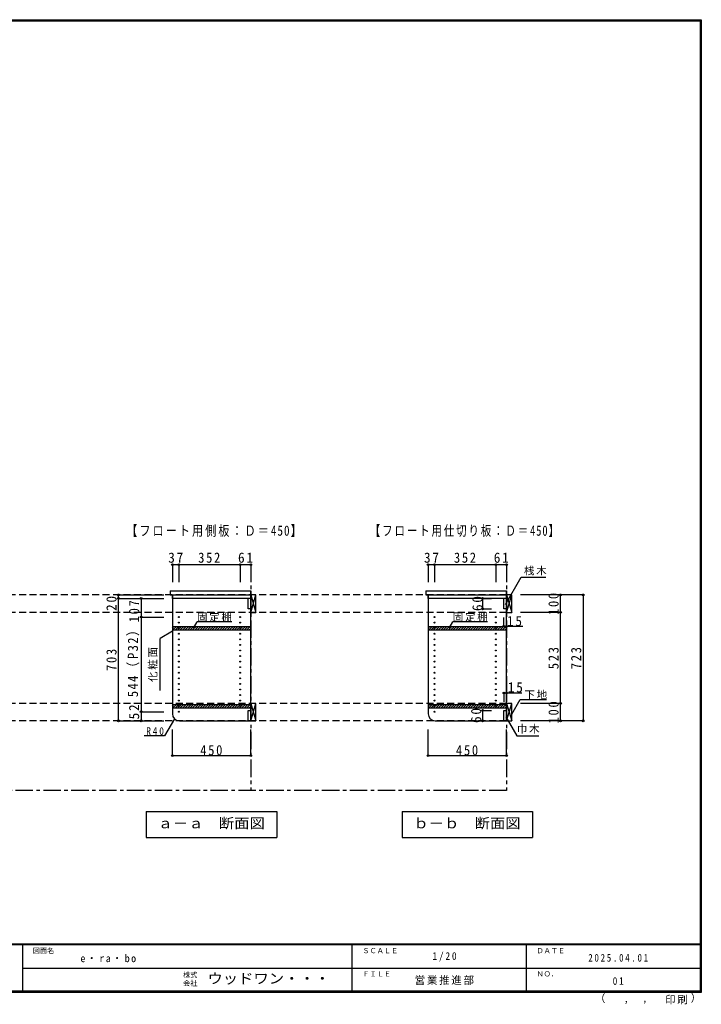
# Model space of a CAD drawing. Units: millimetres at full size, sheet at 1:20; some dimension numbers follow another scale. Extents: x -3922 to 3878, y -2932 to 2722.
# Drawn here: x -37 to 3878, y -2932 to 2722 of the extents above; entities that cross this region are included whole.
import ezdxf
from ezdxf.enums import TextEntityAlignment as Align

# ---------------------------------------------------------------- set-up
doc = ezdxf.new("R2010")
doc.units = ezdxf.units.MM
doc.header["$LTSCALE"] = 20
doc.header["$PDMODE"] = 32
doc.header["$PDSIZE"] = 10
doc.linetypes.add('CHAIN1', pattern=[8, 5, -1, 1, -1])
doc.linetypes.add('DASHED2', pattern=[3, 2, -1])
for name, color, linetype in [('0-2_本体', 2, 'Continuous'), ('0-3_固定棚', 2, 'Continuous'), ('0-5', 4, 'Continuous'), ('0-7_桟木・巾木', 2, 'Continuous'), ('0-8_引き出し', 3, 'Continuous'), ('0-9_他ｱｲﾃﾑ', 2, 'Continuous'), ('0-A_文字', 7, 'Continuous'), ('0-B_寸法', 4, 'Continuous'), ('0-C_ハッチ', 4, 'Continuous'), ('F-1_枠', 6, 'Continuous'), ('F-A_文字', 7, 'Continuous')]:
    doc.layers.add(name, color=color, linetype=linetype)
doc.styles.add('ＭＳ ゴシック', font='')
doc.styles.get('ＭＳ ゴシック').set_extended_font_data('MS Gothic')

msp = doc.modelspace()

# ---------------------------------------------------------------- linework, layer by layer
at = {"layer": '0-2_本体'}
for p, q in [((826.78, -581.27), (1289.78, -581.27)), ((839.78, -601.27), (839.78, -581.27)), ((1289.78, -601.27), (839.78, -601.27)), ((1289.78, -581.27), (1289.78, -601.27)), ((2295.98, -581.27), (2758.98, -581.27)), ((2308.98, -601.27), (2308.98, -581.27)), ((2758.98, -601.27), (2308.98, -601.27)), ((2758.98, -581.27), (2758.98, -601.27))]:
    msp.add_line(p, q, dxfattribs=at)
at = {"layer": '0-3_固定棚'}
for p, q in [((839.78, -762.27), (839.78, -782.27)), ((839.78, -762.27), (1289.78, -762.27)), ((839.78, -782.27), (1289.78, -782.27)), ((1289.78, -762.27), (1289.78, -782.27)), ((2308.98, -762.27), (2308.98, -782.27)), ((2308.98, -762.27), (2758.98, -762.27)), ((2308.98, -782.27), (2758.98, -782.27)), ((2758.98, -762.27), (2758.98, -782.27)), ((839.78, -1210.27), (839.78, -1230.27)), ((839.78, -1210.27), (1289.78, -1210.27)), ((839.78, -1230.27), (1289.78, -1230.27)), ((1289.78, -1210.27), (1289.78, -1230.27)), ((2308.98, -1210.27), (2308.98, -1230.27)), ((2308.98, -1210.27), (2758.98, -1210.27)), ((2308.98, -1230.27), (2758.98, -1230.27)), ((2758.98, -1210.27), (2758.98, -1230.27))]:
    msp.add_line(p, q, dxfattribs=at)
at = {"layer": '0-5', "color": 3}
for p, q in [((1289.78, -1304.27), (1289.78, -557.27)), ((2758.98, -1304.27), (2758.98, -557.27)), ((839.78, -581.27), (839.78, -1264.27)), ((1289.78, -601.27), (839.78, -601.27)), ((2308.98, -581.27), (2308.98, -1264.27)), ((2758.98, -601.27), (2308.98, -601.27)), ((879.78, -1304.27), (1289.78, -1304.27)), ((2348.98, -1304.27), (2758.98, -1304.27))]:
    msp.add_line(p, q, dxfattribs=at)
at = {"layer": '0-5'}
for centre in [(876.78, -708.27), (1228.78, -708.27), (2345.98, -708.27), (2697.98, -708.27), (876.78, -740.27), (876.78, -772.27), (1228.78, -740.27), (1228.78, -772.27), (2345.98, -740.27), (2345.98, -772.27), (2697.98, -740.27), (2697.98, -772.27), (876.78, -804.27), (876.78, -836.27), (1228.78, -804.27), (1228.78, -836.27), (2345.98, -804.27), (2345.98, -836.27), (2697.98, -804.27), (2697.98, -836.27), (876.78, -868.27), (876.78, -900.27), (1228.78, -868.27), (1228.78, -900.27), (2345.98, -868.27), (2345.98, -900.27), (2697.98, -868.27), (2697.98, -900.27), (876.78, -932.27), (1228.78, -932.27), (2345.98, -932.27), (2697.98, -932.27), (876.78, -964.27), (876.78, -996.27), (1228.78, -964.27), (1228.78, -996.27), (2345.98, -964.27), (2345.98, -996.27), (2697.98, -964.27), (2697.98, -996.27), (876.78, -1028.27), (876.78, -1060.27), (1228.78, -1028.27), (1228.78, -1060.27), (2345.98, -1028.27), (2345.98, -1060.27), (2697.98, -1028.27), (2697.98, -1060.27), (876.78, -1092.27), (876.78, -1124.27), (1228.78, -1092.27), (1228.78, -1124.27), (2345.98, -1092.27), (2345.98, -1124.27), (2697.98, -1092.27), (2697.98, -1124.27), (876.78, -1156.27), (876.78, -1188.27), (1228.78, -1156.27), (1228.78, -1188.27), (2345.98, -1156.27), (2345.98, -1188.27), (2697.98, -1156.27), (2697.98, -1188.27), (876.78, -1220.27), (1228.78, -1220.27), (2345.98, -1220.27), (2697.98, -1220.27), (876.78, -1252.27), (2345.98, -1252.27)]:
    msp.add_circle(centre, 2.5, dxfattribs=at)
at = {"layer": '0-5', "color": 3}
for centre in [(879.78, -1264.27), (2348.98, -1264.27)]:
    msp.add_arc(centre, 40, 180, 270, dxfattribs=at)
at = {"layer": '0-7_桟木・巾木'}
for p, q in [((1289.78, -601.27), (1274.78, -601.27)), ((1274.78, -661.27), (1274.78, -601.27)), ((1289.78, -601.27), (1289.78, -642.27)), ((2758.98, -601.27), (2743.98, -601.27)), ((2743.98, -661.27), (2743.98, -601.27)), ((2758.98, -601.27), (2758.98, -642.27)), ((1274.78, -1244.27), (1289.78, -1244.27)), ((1289.78, -1244.27), (1289.78, -1304.27)), ((2743.98, -1244.27), (2758.98, -1244.27)), ((2758.98, -1244.27), (2758.98, -1304.27))]:
    msp.add_line(p, q, dxfattribs=at)
for points in [[(1289.78, -661.27), (1278.29, -661.27), (1274.78, -661.27)], [(2758.98, -661.27), (2747.48, -661.27), (2743.98, -661.27)], [(1289.78, -1304.27), (1274.78, -1304.27), (1274.78, -1244.27)], [(2758.98, -1304.27), (2743.98, -1304.27), (2743.98, -1244.27)]]:
    msp.add_lwpolyline(points, dxfattribs=at)
at = {"layer": '0-8_引き出し'}
for p, q in [((1289.78, -581.27), (1289.78, -681.27)), ((1319.78, -581.27), (1289.78, -581.27)), ((1319.78, -681.27), (1319.78, -581.27)), ((2758.98, -581.27), (2758.98, -681.27)), ((2788.98, -581.27), (2758.98, -581.27)), ((2788.98, -681.27), (2788.98, -581.27)), ((1289.78, -681.27), (1319.78, -681.27)), ((2758.98, -681.27), (2788.98, -681.27)), ((1289.78, -1204.27), (1289.78, -1304.27)), ((1319.78, -1204.27), (1289.78, -1204.27)), ((1319.78, -1304.27), (1319.78, -1204.27)), ((2758.98, -1204.27), (2758.98, -1304.27)), ((2788.98, -1204.27), (2758.98, -1204.27)), ((2788.98, -1304.27), (2788.98, -1204.27)), ((1289.78, -1304.27), (1319.78, -1304.27)), ((2758.98, -1304.27), (2788.98, -1304.27))]:
    msp.add_line(p, q, dxfattribs=at)
at = {"layer": '0-8_引き出し', "color": 7}
for p, q in [((1289.78, -681.27), (1319.78, -581.27)), ((1289.78, -581.27), (1319.78, -681.27)), ((2758.98, -681.27), (2788.98, -581.27)), ((2758.98, -581.27), (2788.98, -681.27)), ((1289.78, -1304.27), (1319.78, -1204.27)), ((1289.78, -1204.27), (1319.78, -1304.27)), ((2758.98, -1304.27), (2788.98, -1204.27)), ((2758.98, -1204.27), (2788.98, -1304.27))]:
    msp.add_line(p, q, dxfattribs=at)
at = {"layer": '0-9_他ｱｲﾃﾑ'}
for p, q in [((826.78, -557.27), (826.78, -581.27)), ((826.78, -557.27), (1289.78, -557.27)), ((1289.78, -557.27), (1289.78, -581.27)), ((2295.98, -557.27), (2295.98, -581.27)), ((2295.98, -557.27), (2758.98, -557.27)), ((2758.98, -557.27), (2758.98, -581.27))]:
    msp.add_line(p, q, dxfattribs=at)
at = {"layer": '0-A_文字', "linetype": 'CHAIN1'}
for p, q in [((1289.78, -407.27), (1289.78, -1704.27)), ((2758.98, -407.27), (2758.98, -1704.27)), ((2758.98, -1704.27), (-2203.06, -1704.27))]:
    msp.add_line(p, q, dxfattribs=at)
at = {"layer": '0-A_文字'}
for p, q in [((839.78, -790.34), (769.78, -830.75)), ((960.65, -771.33), (981.13, -735.87)), ((1181.13, -735.87), (981.13, -735.87)), ((2429.85, -771.33), (2450.32, -735.87)), ((2650.32, -735.87), (2450.32, -735.87)), ((769.78, -1130.75), (769.78, -830.75)), ((2788.98, -1265.95), (2837.75, -1181.48)), ((2837.75, -1181.48), (2988.28, -1181.48)), ((689.78, -1824.27), (689.78, -1974.27)), ((689.78, -1824.27), (1439.78, -1824.27)), ((1439.78, -1824.27), (1439.78, -1974.27)), ((2158.98, -1824.27), (2158.98, -1974.27)), ((2158.98, -1824.27), (2908.98, -1824.27)), ((2908.98, -1824.27), (2908.98, -1974.27)), ((689.78, -1974.27), (1439.78, -1974.27)), ((2158.98, -1974.27), (2908.98, -1974.27))]:
    msp.add_line(p, q, dxfattribs=at)
for points in [[(2752.31, -636.73), (2843.18, -479.33), (2985.41, -479.33)], [(850.93, -1291.98), (794.29, -1390.08), (677.23, -1390.08)], [(2755.17, -1280.54), (2818.42, -1390.08), (2944.44, -1390.08)]]:
    msp.add_lwpolyline(points, dxfattribs=at)
at = {"layer": '0-B_寸法'}
for p, q in [((839.78, -407.27), (876.78, -407.27)), ((839.78, -407.27), (839.78, -507.27)), ((876.78, -407.27), (876.78, -507.27)), ((876.78, -407.27), (1228.78, -407.27)), ((1228.78, -407.27), (1228.78, -507.27)), ((1228.78, -407.27), (1289.78, -407.27)), ((1289.78, -407.27), (1289.78, -507.27)), ((2308.98, -407.27), (2345.98, -407.27)), ((2308.98, -407.27), (2308.98, -507.27)), ((2345.98, -407.27), (2345.98, -507.27)), ((2345.98, -407.27), (2697.98, -407.27)), ((2697.98, -407.27), (2697.98, -507.27)), ((2697.98, -407.27), (2758.98, -407.27)), ((2758.98, -407.27), (2758.98, -507.27)), ((529.78, -601.27), (529.78, -581.27)), ((529.78, -581.27), (789.78, -581.27)), ((529.78, -1304.27), (529.78, -601.27)), ((529.78, -601.27), (789.78, -601.27)), ((659.78, -601.27), (789.78, -601.27)), ((659.78, -601.27), (659.78, -708.27)), ((2621.98, -601.27), (2621.98, -661.27)), ((2621.98, -601.27), (2671.98, -601.27)), ((3068.98, -581.27), (2838.98, -581.27)), ((3068.98, -681.27), (3068.98, -581.27)), ((3198.98, -581.27), (3068.98, -581.27)), ((3198.98, -581.27), (3198.98, -1304.27)), ((2621.98, -661.27), (2671.98, -661.27)), ((659.78, -708.27), (789.78, -708.27)), ((659.78, -708.27), (659.78, -1252.27)), ((2743.98, -761.27), (2743.98, -711.27)), ((2758.98, -761.27), (2758.98, -711.27)), ((3068.98, -681.27), (2838.98, -681.27)), ((3068.98, -1204.27), (3068.98, -681.27)), ((2743.98, -761.27), (2853.42, -761.27)), ((2743.98, -1144.27), (2743.98, -1194.27)), ((2743.98, -1144.27), (2847.44, -1144.27)), ((2758.98, -1144.27), (2758.98, -1194.27)), ((3068.98, -1204.27), (2838.98, -1204.27)), ((3068.98, -1304.27), (3068.98, -1204.27)), ((659.78, -1252.27), (789.78, -1252.27)), ((659.78, -1252.27), (659.78, -1304.27)), ((2621.98, -1244.27), (2621.98, -1304.27)), ((2621.98, -1244.27), (2671.98, -1244.27)), ((529.78, -1304.27), (789.78, -1304.27)), ((659.78, -1304.27), (789.78, -1304.27)), ((839.78, -1504.27), (839.78, -1354.27)), ((1289.78, -1504.27), (1289.78, -1354.27)), ((2308.98, -1504.27), (2308.98, -1354.27)), ((2621.98, -1304.27), (2671.98, -1304.27)), ((2758.98, -1504.27), (2758.98, -1354.27)), ((3068.98, -1304.27), (2838.98, -1304.27)), ((3198.98, -1304.27), (3068.98, -1304.27)), ((839.78, -1504.27), (1289.78, -1504.27)), ((2308.98, -1504.27), (2758.98, -1504.27))]:
    msp.add_line(p, q, dxfattribs=at)
at = {"layer": '0-B_寸法', "linetype": 'DASHED2'}
for p, q in [((2758.98, -581.27), (-2203.06, -581.27)), ((2758.98, -681.27), (-2203.06, -681.27)), ((2758.98, -1204.27), (-2203.06, -1204.27)), ((2758.98, -1304.27), (-2203.06, -1304.27))]:
    msp.add_line(p, q, dxfattribs=at)
at = {"layer": '0-B_寸法', "color": 7}
for p in [(839.78, -407.27), (876.78, -407.27), (1228.78, -407.27), (1289.78, -407.27), (2308.98, -407.27), (2345.98, -407.27), (2697.98, -407.27), (2758.98, -407.27), (529.78, -581.27), (529.78, -601.27), (659.78, -601.27), (2621.98, -601.27), (3068.98, -581.27), (3198.98, -581.27), (2621.98, -661.27), (3068.98, -681.27), (659.78, -708.27), (2743.98, -761.27), (2758.98, -761.27), (2743.98, -1144.27), (2758.98, -1144.27), (2621.98, -1244.27), (3068.98, -1204.27), (529.78, -1304.27), (659.78, -1252.27), (659.78, -1304.27), (2621.98, -1304.27), (3068.98, -1304.27), (3198.98, -1304.27), (839.78, -1504.27), (1289.78, -1504.27), (2308.98, -1504.27), (2758.98, -1504.27)]:
    msp.add_point(p, dxfattribs=at)
at = {"layer": '0-C_ハッチ'}
for p, q in [((839.78, -771.22), (848.73, -762.27)), ((842.87, -782.27), (862.87, -762.27)), ((857.01, -782.27), (877.01, -762.27)), ((871.16, -782.27), (891.16, -762.27)), ((885.3, -782.27), (905.3, -762.27)), ((899.44, -782.27), (919.44, -762.27)), ((913.58, -782.27), (933.58, -762.27)), ((927.72, -782.27), (947.72, -762.27)), ((941.87, -782.27), (961.87, -762.27)), ((956.01, -782.27), (976.01, -762.27)), ((970.15, -782.27), (990.15, -762.27)), ((984.29, -782.27), (1004.29, -762.27)), ((998.44, -782.27), (1018.44, -762.27)), ((1012.58, -782.27), (1032.58, -762.27)), ((1026.72, -782.27), (1046.72, -762.27)), ((1040.86, -782.27), (1060.86, -762.27)), ((1055, -782.27), (1075, -762.27)), ((1069.15, -782.27), (1089.15, -762.27)), ((1083.29, -782.27), (1103.29, -762.27)), ((1097.43, -782.27), (1117.43, -762.27)), ((1111.57, -782.27), (1131.57, -762.27)), ((1125.71, -782.27), (1145.71, -762.27)), ((1139.86, -782.27), (1159.86, -762.27)), ((1154, -782.27), (1174, -762.27)), ((1168.14, -782.27), (1188.14, -762.27)), ((1182.28, -782.27), (1202.28, -762.27)), ((1196.43, -782.27), (1216.43, -762.27)), ((1210.57, -782.27), (1230.57, -762.27)), ((1224.71, -782.27), (1244.71, -762.27)), ((1238.85, -782.27), (1258.85, -762.27)), ((1252.99, -782.27), (1272.99, -762.27)), ((1267.14, -782.27), (1287.14, -762.27)), ((1281.28, -782.27), (1289.78, -773.76)), ((2308.98, -771.22), (2317.93, -762.27)), ((2312.07, -782.27), (2332.07, -762.27)), ((2326.21, -782.27), (2346.21, -762.27)), ((2340.35, -782.27), (2360.35, -762.27)), ((2354.5, -782.27), (2374.5, -762.27)), ((2368.64, -782.27), (2388.64, -762.27)), ((2382.78, -782.27), (2402.78, -762.27)), ((2396.92, -782.27), (2416.92, -762.27)), ((2411.06, -782.27), (2431.06, -762.27)), ((2425.21, -782.27), (2445.21, -762.27)), ((2439.35, -782.27), (2459.35, -762.27)), ((2453.49, -782.27), (2473.49, -762.27)), ((2467.63, -782.27), (2487.63, -762.27)), ((2481.77, -782.27), (2501.77, -762.27)), ((2495.92, -782.27), (2515.92, -762.27)), ((2510.06, -782.27), (2530.06, -762.27)), ((2524.2, -782.27), (2544.2, -762.27)), ((2538.34, -782.27), (2558.34, -762.27)), ((2552.49, -782.27), (2572.49, -762.27)), ((2566.63, -782.27), (2586.63, -762.27)), ((2580.77, -782.27), (2600.77, -762.27)), ((2594.91, -782.27), (2614.91, -762.27)), ((2609.05, -782.27), (2629.05, -762.27)), ((2623.2, -782.27), (2643.2, -762.27)), ((2637.34, -782.27), (2657.34, -762.27)), ((2651.48, -782.27), (2671.48, -762.27)), ((2665.62, -782.27), (2685.62, -762.27)), ((2679.76, -782.27), (2699.76, -762.27)), ((2693.91, -782.27), (2713.91, -762.27)), ((2708.05, -782.27), (2728.05, -762.27)), ((2722.19, -782.27), (2742.19, -762.27)), ((2736.33, -782.27), (2756.33, -762.27)), ((2750.48, -782.27), (2758.98, -773.76)), ((839.78, -1219.22), (848.73, -1210.27)), ((842.87, -1230.27), (862.87, -1210.27)), ((857.01, -1230.27), (877.01, -1210.27)), ((871.16, -1230.27), (891.16, -1210.27)), ((885.3, -1230.27), (905.3, -1210.27)), ((899.44, -1230.27), (919.44, -1210.27)), ((913.58, -1230.27), (933.58, -1210.27)), ((927.72, -1230.27), (947.72, -1210.27)), ((941.87, -1230.27), (961.87, -1210.27)), ((956.01, -1230.27), (976.01, -1210.27)), ((970.15, -1230.27), (990.15, -1210.27)), ((984.29, -1230.27), (1004.29, -1210.27)), ((998.44, -1230.27), (1018.44, -1210.27)), ((1012.58, -1230.27), (1032.58, -1210.27)), ((1026.72, -1230.27), (1046.72, -1210.27)), ((1040.86, -1230.27), (1060.86, -1210.27)), ((1055, -1230.27), (1075, -1210.27)), ((1069.15, -1230.27), (1089.15, -1210.27)), ((1083.29, -1230.27), (1103.29, -1210.27)), ((1097.43, -1230.27), (1117.43, -1210.27)), ((1111.57, -1230.27), (1131.57, -1210.27)), ((1125.71, -1230.27), (1145.71, -1210.27)), ((1139.86, -1230.27), (1159.86, -1210.27)), ((1154, -1230.27), (1174, -1210.27)), ((1168.14, -1230.27), (1188.14, -1210.27)), ((1182.28, -1230.27), (1202.28, -1210.27)), ((1196.43, -1230.27), (1216.43, -1210.27)), ((1210.57, -1230.27), (1230.57, -1210.27)), ((1224.71, -1230.27), (1244.71, -1210.27)), ((1238.85, -1230.27), (1258.85, -1210.27)), ((1252.99, -1230.27), (1272.99, -1210.27)), ((1267.14, -1230.27), (1287.14, -1210.27)), ((1281.28, -1230.27), (1289.78, -1221.76)), ((2308.98, -1219.22), (2317.93, -1210.27)), ((2312.07, -1230.27), (2332.07, -1210.27)), ((2326.21, -1230.27), (2346.21, -1210.27)), ((2340.35, -1230.27), (2360.35, -1210.27)), ((2354.5, -1230.27), (2374.5, -1210.27)), ((2368.64, -1230.27), (2388.64, -1210.27)), ((2382.78, -1230.27), (2402.78, -1210.27)), ((2396.92, -1230.27), (2416.92, -1210.27)), ((2411.06, -1230.27), (2431.06, -1210.27)), ((2425.21, -1230.27), (2445.21, -1210.27)), ((2439.35, -1230.27), (2459.35, -1210.27)), ((2453.49, -1230.27), (2473.49, -1210.27)), ((2467.63, -1230.27), (2487.63, -1210.27)), ((2481.77, -1230.27), (2501.77, -1210.27)), ((2495.92, -1230.27), (2515.92, -1210.27)), ((2510.06, -1230.27), (2530.06, -1210.27)), ((2524.2, -1230.27), (2544.2, -1210.27)), ((2538.34, -1230.27), (2558.34, -1210.27)), ((2552.49, -1230.27), (2572.49, -1210.27)), ((2566.63, -1230.27), (2586.63, -1210.27)), ((2580.77, -1230.27), (2600.77, -1210.27)), ((2594.91, -1230.27), (2614.91, -1210.27)), ((2609.05, -1230.27), (2629.05, -1210.27)), ((2623.2, -1230.27), (2643.2, -1210.27)), ((2637.34, -1230.27), (2657.34, -1210.27)), ((2651.48, -1230.27), (2671.48, -1210.27)), ((2665.62, -1230.27), (2685.62, -1210.27)), ((2679.76, -1230.27), (2699.76, -1210.27)), ((2693.91, -1230.27), (2713.91, -1210.27)), ((2708.05, -1230.27), (2728.05, -1210.27)), ((2722.19, -1230.27), (2742.19, -1210.27)), ((2736.33, -1230.27), (2756.33, -1210.27)), ((2750.48, -1230.27), (2758.98, -1221.76))]:
    msp.add_line(p, q, dxfattribs=at)
at = {"layer": 'F-1_枠'}
for p, q in [((-3922.03, 2722.29), (3877.97, 2722.29)), ((-3922.03, 2718.96), (3877.97, 2718.96)), ((-3922.03, 2715.63), (3877.97, 2715.63)), ((3871.3, 2722.29), (3871.3, -2864.37)), ((3874.63, 2722.29), (3874.63, -2864.37)), ((3877.97, 2722.29), (3877.97, -2864.37)), ((3877.97, -2587.71), (-3922.03, -2587.71)), ((3877.97, -2591.04), (-3922.03, -2591.04)), ((-22.03, -2591.04), (-22.03, -2857.71)), ((1871.3, -2591.04), (1871.3, -2857.71)), ((2871.3, -2591.04), (2871.3, -2857.71)), ((-22.03, -2724.37), (3871.3, -2724.38)), ((3877.97, -2857.71), (-3922.03, -2857.71)), ((3877.97, -2861.04), (-3922.03, -2861.04)), ((3877.97, -2864.37), (-3922.03, -2864.37))]:
    msp.add_line(p, q, dxfattribs=at)

# ---------------------------------------------------------------- texts
at = {"layer": '0-A_文字', "style": 'ＭＳ ゴシック', "width": 1.1}
for s, p in [('ａ－ａ\u3000断面図', (754.78, -1939.27)), ('ｂ－ｂ\u3000断面図', (2223.98, -1939.27))]:
    msp.add_text(s, height=58.65, dxfattribs=at).set_placement(p, align=Align.BOTTOM_LEFT)
at = {"layer": '0-A_文字', "attachment_point": 7, "style": 'ＭＳ ゴシック'}
for s, insert, char_height in [('\\T1.18;\\W0.8;【フロート用側板：Ｄ＝450】', (574.78, -248.27), 58.65), ('\\T1.18;\\W0.75;【フロート用仕切り板：Ｄ＝450】', (1973.98, -248.27), 58.65), ('\\T1.17;桟木', (2859.39, -469.12), 43.99), ('\\T1.17;固定棚', (981.13, -735.87), 43.99), ('\\T1.17;固定棚', (2450.32, -735.87), 43.99), ('\\T1.17;下地', (2862.25, -1181.48), 43.99), ('\\T1.38;\\W0.9;R40', (689.78, -1385.95), 43.99), ('\\T1.17;巾木', (2818.42, -1378.14), 43.99)]:
    msp.add_mtext(s, dxfattribs=dict(at, insert=insert, char_height=char_height))
at = {"layer": '0-A_文字', "insert": (754.78, -1080.75), "char_height": 43.99, "attachment_point": 7, "rotation": 90, "style": 'ＭＳ ゴシック'}
msp.add_mtext('\\T1.17;化粧面', dxfattribs=at)
at = {"layer": '0-B_寸法', "color": 7, "char_height": 58.65, "attachment_point": 7, "style": 'ＭＳ ゴシック'}
for s, insert in [('\\T1.27;\\W0.95;37', (815.78, -397.27)), ('\\T1.27;\\W0.9;352', (987.78, -397.27)), ('\\T1.27;\\W0.95;61', (1216.78, -397.27)), ('\\T1.27;\\W0.95;37', (2284.98, -397.27)), ('\\T1.27;\\W0.9;352', (2456.98, -397.27)), ('\\T1.27;\\W0.95;61', (2685.98, -397.27)), ('\\T1.27;\\W0.95;15', (2761.87, -761.27)), ('\\T1.27;\\W0.95;15', (2766.89, -1141.8)), ('\\T1.27;\\W0.9;450', (999.78, -1503.06)), ('\\T1.27;\\W0.9;450', (2468.98, -1503.06))]:
    msp.add_mtext(s, dxfattribs=dict(at, insert=insert))
at = {"layer": '0-B_寸法', "color": 7, "char_height": 58.65, "attachment_point": 7, "rotation": 90, "style": 'ＭＳ ゴシック'}
for s, insert in [('\\T1.27;\\W0.95;20', (519.78, -673.17)), ('\\T1.27;\\W0.9;107', (649.78, -738.58)), ('\\T1.27;\\W0.95;60', (2621.98, -673.77)), ('\\T1.27;\\W0.9;100', (3058.98, -696.27)), ('\\T1.22;\\W0.9;544（P32）', (649.78, -1168.4)), ('\\T1.27;\\W0.9;703', (519.78, -1017.77)), ('\\T1.27;\\W0.9;523', (3058.98, -1007.77)), ('\\T1.27;\\W0.9;723', (3188.98, -1007.77)), ('\\T1.27;\\W0.95;52', (649.78, -1296)), ('\\T1.27;\\W0.95;60', (2614.37, -1316.77)), ('\\T1.27;\\W0.9;100', (3058.98, -1319.27))]:
    msp.add_mtext(s, dxfattribs=dict(at, insert=insert))
at = {"layer": 'F-A_文字', "style": 'ＭＳ ゴシック'}
for s, height, p in [('図面名', 29.33, (37.97, -2647.71)), ('ＳＣＡＬＥ', 29.33, (1931.3, -2647.71)), ('ＤＡＴＥ', 29.33, (2931.3, -2647.71)), ('株式', 29.33, (901.3, -2787.04)), ('ＦＩＬＥ', 29.33, (1931.3, -2781.04)), ('ＮＯ．', 29.33, (2931.3, -2781.04)), ('会社', 29.33, (901.3, -2835.04)), ('（', 43.99, (3267.32, -2933.25)), ('）', 43.99, (3816.9, -2930.46)), (',', 43.99, (3432.15, -2933.25)), (',', 43.99, (3538.1, -2931.39))]:
    msp.add_text(s, height=height, dxfattribs=at).set_placement(p, align=Align.BOTTOM_LEFT)
at = {"layer": 'F-A_文字', "style": 'ＭＳ ゴシック', "width": 1.1}
msp.add_text('ウッドワン・・・', height=58.65, dxfattribs=at).set_placement((1041.3, -2831.04), align=Align.BOTTOM_LEFT)
at = {"layer": 'F-A_文字', "char_height": 43.99, "attachment_point": 7, "style": 'ＭＳ ゴシック'}
for s, insert in [('\\T1.28;\\W0.95;e・ra・bo', (311.3, -2691.04)), ('\\T1.38;\\W0.9;1/20', (2333.8, -2687.71)), ('\\T1.39;\\W0.85;2025.04.01', (3228.8, -2687.71)), ('\\T1.17;営業推進部', (2231.3, -2821.04)), ('\\T1.36;\\W0.9;01', (3368.8, -2821.04)), ('\\T1.17;印刷', (3670.07, -2932.32))]:
    msp.add_mtext(s, dxfattribs=dict(at, insert=insert))

doc.saveas('drawing.dxf')
